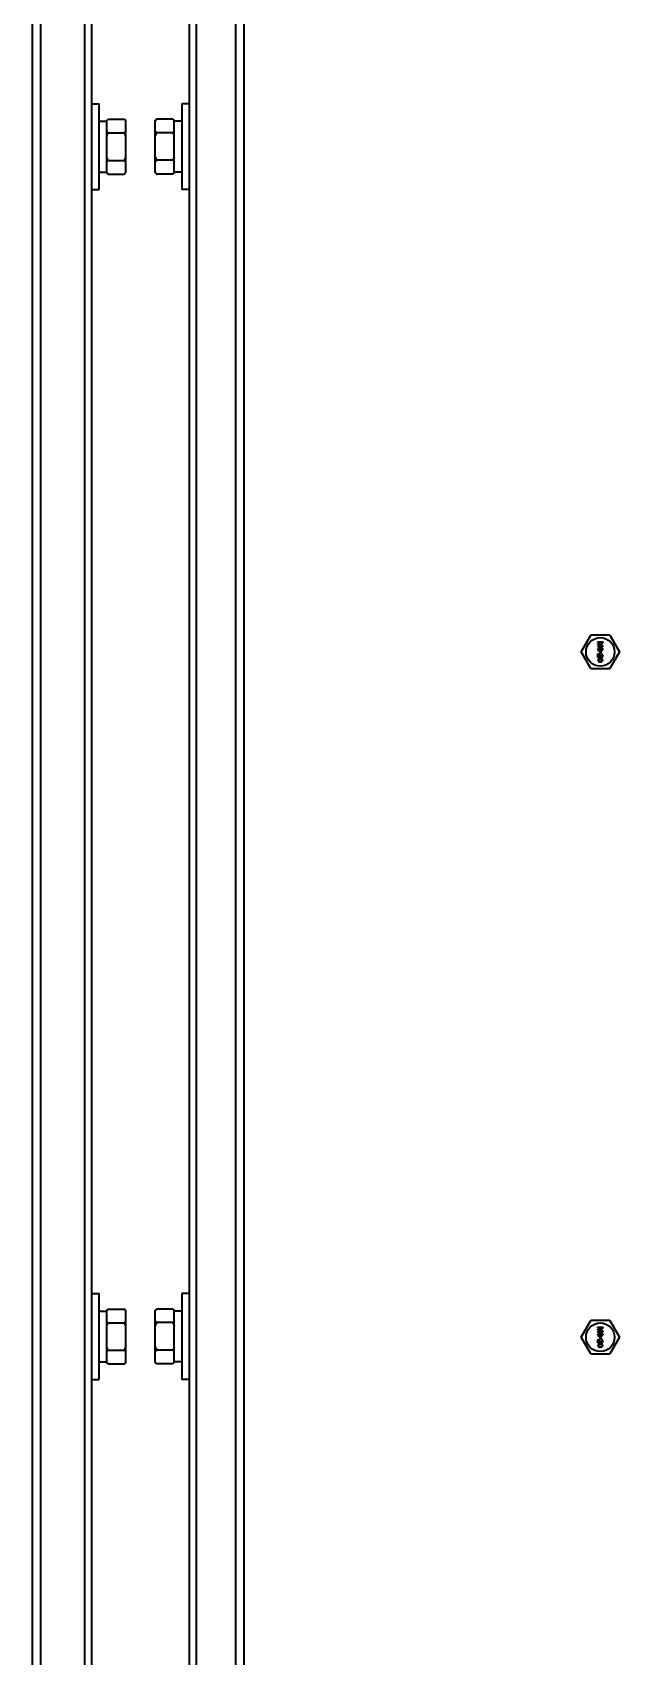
# Model space of a CAD drawing. Header units: millimetres. Extents: x 32496 to 166256, y 3504 to 23939.
# Drawn here: x 94341.4 to 94464.7, y 21264.8 to 21606 of the extents above; entities that cross this region are included whole.
import ezdxf

# ---------------------------------------------------------------- set-up
doc = ezdxf.new("R2010")
doc.units = ezdxf.units.MM
doc.layers.get('0').update_dxf_attribs({"lineweight": 35})

# ---------------------------------------------------------------- blocks, each defined once
blk = doc.blocks.new('8-1250')
at = {"linetype": 'Continuous'}
for p, q in [((-5621.53, -34566.29), (-5621.53, -32553.29)), ((-5619.83, -32553.29), (-5619.83, -34566.29)), ((-5610.53, -33566.79), (-5610.53, -32554.69)), ((-5587.13, -32554.69), (-5587.13, -33566.79)), ((-5578.83, -34566.29), (-5578.83, -32553.29)), ((-5577.13, -32553.29), (-5577.13, -34566.29)), ((-5609.13, -32930.92), (-5609.13, -33175.66)), ((-5588.53, -33175.64), (-5588.53, -32930.91)), ((-5609.13, -33169.29), (-5607.53, -33169.29)), ((-5607.53, -33187.29), (-5607.53, -33169.29)), ((-5590.13, -33169.29), (-5590.13, -33187.29)), ((-5588.53, -33169.29), (-5590.13, -33169.29)), ((-5607.53, -33172.94), (-5605.93, -33172.94)), ((-5605.93, -33172.82), (-5605.63, -33172.52)), ((-5605.93, -33183.76), (-5605.93, -33172.82)), ((-5605.63, -33172.52), (-5602.23, -33172.52)), ((-5601.93, -33172.82), (-5602.23, -33172.52)), ((-5601.93, -33183.76), (-5601.93, -33172.82)), ((-5595.73, -33172.82), (-5595.46, -33172.54)), ((-5595.73, -33183.76), (-5595.73, -33172.82)), ((-5595.43, -33172.52), (-5595.46, -33172.54)), ((-5592.03, -33172.52), (-5595.43, -33172.52)), ((-5592.03, -33172.52), (-5592, -33172.54)), ((-5591.73, -33172.82), (-5592, -33172.54)), ((-5591.73, -33183.76), (-5591.73, -33172.82)), ((-5590.13, -33172.94), (-5591.73, -33172.94)), ((-5609.13, -33175.66), (-5609.13, -33180.92)), ((-5605.63, -33175.4), (-5602.23, -33175.4)), ((-5592.03, -33175.36), (-5595.43, -33175.36)), ((-5588.53, -33180.91), (-5588.53, -33175.64)), ((-5609.13, -33180.92), (-5609.13, -33425.66)), ((-5605.63, -33181.18), (-5602.23, -33181.18)), ((-5592.03, -33181.13), (-5595.43, -33181.13)), ((-5588.53, -33425.64), (-5588.53, -33180.91)), ((-5607.53, -33183.64), (-5605.93, -33183.64)), ((-5605.93, -33183.76), (-5605.63, -33184.06)), ((-5605.63, -33184.06), (-5602.23, -33184.06)), ((-5601.93, -33183.76), (-5602.23, -33184.06)), ((-5595.73, -33183.76), (-5595.46, -33184.03)), ((-5592.03, -33184.06), (-5595.43, -33184.06)), ((-5591.73, -33183.76), (-5592, -33184.03)), ((-5590.13, -33183.64), (-5591.73, -33183.64)), ((-5609.13, -33187.29), (-5607.53, -33187.29)), ((-5588.53, -33187.29), (-5590.13, -33187.29)), ((-5506.25, -33284.45), (-5504.23, -33280.95)), ((-5500.19, -33280.95), (-5504.23, -33280.95)), ((-5502.71, -33282.47), (-5502.71, -33282.35)), ((-5502.71, -33282.35), (-5501.71, -33282.35)), ((-5501.71, -33282.35), (-5501.71, -33282.54)), ((-5500.19, -33280.95), (-5498.17, -33284.45)), ((-5504.23, -33287.95), (-5506.25, -33284.45)), ((-5501.92, -33282.47), (-5502.71, -33282.77)), ((-5501.92, -33282.47), (-5502.71, -33282.47)), ((-5502.71, -33282.93), (-5502.71, -33282.77)), ((-5502.71, -33282.93), (-5501.92, -33283.22)), ((-5502.71, -33283.35), (-5502.71, -33283.22)), ((-5502.71, -33283.22), (-5501.92, -33283.22)), ((-5501.71, -33283.35), (-5502.71, -33283.35)), ((-5502.69, -33283.74), (-5502.71, -33283.85)), ((-5502.71, -33283.95), (-5502.71, -33283.85)), ((-5502.71, -33283.95), (-5502.69, -33284.06)), ((-5502.71, -33285.64), (-5502.71, -33284.89)), ((-5502.71, -33284.89), (-5502.61, -33284.89)), ((-5502.61, -33285.64), (-5502.71, -33285.64)), ((-5502.63, -33283.64), (-5502.69, -33283.74)), ((-5502.69, -33284.06), (-5502.63, -33284.16)), ((-5502.54, -33283.58), (-5502.63, -33283.64)), ((-5502.63, -33284.16), (-5502.54, -33284.22)), ((-5502.61, -33282.85), (-5501.71, -33282.54)), ((-5501.71, -33283.16), (-5502.61, -33282.85)), ((-5502.61, -33283.83), (-5502.58, -33283.77)), ((-5502.61, -33283.83), (-5502.61, -33283.97)), ((-5502.58, -33284.04), (-5502.61, -33283.97)), ((-5502.07, -33285.47), (-5502.61, -33284.89)), ((-5502.61, -33285.06), (-5502.61, -33285.64)), ((-5502.61, -33285.06), (-5502.14, -33285.58)), ((-5502.58, -33283.77), (-5502.54, -33283.7)), ((-5502.54, -33284.1), (-5502.58, -33284.04)), ((-5502.48, -33285.85), (-5502.56, -33285.89)), ((-5502.44, -33283.54), (-5502.54, -33283.58)), ((-5502.54, -33283.7), (-5502.48, -33283.66)), ((-5502.48, -33284.14), (-5502.54, -33284.1)), ((-5502.54, -33284.22), (-5502.44, -33284.27)), ((-5502.48, -33283.66), (-5502.41, -33283.64)), ((-5502.41, -33284.16), (-5502.48, -33284.14)), ((-5502.41, -33285.83), (-5502.48, -33285.85)), ((-5502.29, -33283.52), (-5502.44, -33283.54)), ((-5502.33, -33284.27), (-5502.44, -33284.27)), ((-5502.35, -33283.64), (-5502.41, -33283.64)), ((-5502.41, -33284.16), (-5502.35, -33284.16)), ((-5502.31, -33285.81), (-5502.41, -33285.83)), ((-5502.39, -33284.6), (-5502.39, -33284.56)), ((-5502.39, -33284.56), (-5502.24, -33284.56)), ((-5502.24, -33284.6), (-5502.39, -33284.6)), ((-5502.35, -33283.64), (-5502.29, -33283.66)), ((-5502.29, -33284.14), (-5502.35, -33284.16)), ((-5502.33, -33284.43), (-5502.35, -33284.45)), ((-5502.35, -33284.45), (-5502.24, -33284.56)), ((-5502.24, -33284.6), (-5502.35, -33284.7)), ((-5502.35, -33284.7), (-5502.33, -33284.72)), ((-5502.33, -33284.27), (-5502.22, -33284.22)), ((-5502.2, -33284.56), (-5502.33, -33284.43)), ((-5502.33, -33284.72), (-5502.2, -33284.6)), ((-5502.31, -33285.81), (-5502.12, -33285.81)), ((-5502.29, -33283.52), (-5502.14, -33283.52)), ((-5502.29, -33283.66), (-5502.24, -33283.7)), ((-5502.24, -33284.1), (-5502.29, -33284.14)), ((-5502.24, -33283.7), (-5502.2, -33283.77)), ((-5502.2, -33284.04), (-5502.24, -33284.1)), ((-5502.22, -33284.22), (-5502.16, -33284.16)), ((-5502.2, -33283.77), (-5502.18, -33283.83)), ((-5502.18, -33283.97), (-5502.2, -33284.04)), ((-5502.07, -33284.43), (-5502.2, -33284.56)), ((-5502.2, -33284.6), (-5502.07, -33284.72)), ((-5502.09, -33283.74), (-5502.18, -33283.62)), ((-5502.14, -33283.62), (-5502.18, -33283.62)), ((-5502.18, -33283.97), (-5502.18, -33283.83)), ((-5502.16, -33284.16), (-5502.09, -33284.06)), ((-5502.16, -33284.56), (-5502.05, -33284.45)), ((-5502.16, -33284.56), (-5502.01, -33284.56)), ((-5502.05, -33284.7), (-5502.16, -33284.6)), ((-5502.01, -33284.6), (-5502.16, -33284.6)), ((-5501.99, -33283.54), (-5502.14, -33283.52)), ((-5502.14, -33283.62), (-5502.01, -33283.64)), ((-5502.14, -33285.58), (-5502.07, -33285.62)), ((-5502.01, -33285.83), (-5502.12, -33285.81)), ((-5502.07, -33283.85), (-5502.09, -33283.74)), ((-5502.09, -33284.06), (-5502.07, -33283.95)), ((-5502.07, -33283.85), (-5502.07, -33283.95)), ((-5502.05, -33284.45), (-5502.07, -33284.43)), ((-5502.07, -33284.72), (-5502.05, -33284.7)), ((-5501.99, -33285.52), (-5502.07, -33285.47)), ((-5502.07, -33285.62), (-5501.99, -33285.64)), ((-5502.01, -33283.64), (-5501.95, -33283.66)), ((-5502.01, -33284.56), (-5502.01, -33284.6)), ((-5501.95, -33285.85), (-5502.01, -33285.83)), ((-5501.88, -33283.58), (-5501.99, -33283.54)), ((-5501.99, -33285.52), (-5501.95, -33285.52)), ((-5501.95, -33285.64), (-5501.99, -33285.64)), ((-5501.95, -33283.66), (-5501.88, -33283.7)), ((-5501.88, -33284.08), (-5501.95, -33284.12)), ((-5501.95, -33284.22), (-5501.95, -33284.12)), ((-5501.95, -33284.22), (-5501.88, -33284.2)), ((-5501.95, -33285.02), (-5501.95, -33284.91)), ((-5501.86, -33284.93), (-5501.95, -33284.91)), ((-5501.95, -33285.02), (-5501.88, -33285.06)), ((-5501.88, -33285.47), (-5501.95, -33285.52)), ((-5501.95, -33285.64), (-5501.86, -33285.62)), ((-5501.86, -33285.89), (-5501.95, -33285.85)), ((-5501.8, -33283.64), (-5501.88, -33283.58)), ((-5501.88, -33283.7), (-5501.84, -33283.77)), ((-5501.84, -33284.02), (-5501.88, -33284.08)), ((-5501.88, -33284.2), (-5501.8, -33284.14)), ((-5501.88, -33285.06), (-5501.84, -33285.12)), ((-5501.84, -33285.41), (-5501.88, -33285.47)), ((-5501.78, -33285.02), (-5501.86, -33284.93)), ((-5501.86, -33285.62), (-5501.78, -33285.54)), ((-5501.84, -33283.77), (-5501.82, -33283.83)), ((-5501.82, -33283.95), (-5501.84, -33284.02)), ((-5501.84, -33285.12), (-5501.82, -33285.22)), ((-5501.82, -33285.31), (-5501.84, -33285.41)), ((-5501.82, -33283.95), (-5501.82, -33283.83)), ((-5501.82, -33285.31), (-5501.82, -33285.22)), ((-5501.73, -33283.74), (-5501.8, -33283.64)), ((-5501.8, -33284.14), (-5501.73, -33284.04)), ((-5501.73, -33285.1), (-5501.78, -33285.02)), ((-5501.78, -33285.54), (-5501.73, -33285.45)), ((-5501.71, -33283.85), (-5501.73, -33283.74)), ((-5501.73, -33284.04), (-5501.71, -33283.93)), ((-5501.71, -33285.24), (-5501.73, -33285.1)), ((-5501.73, -33285.45), (-5501.71, -33285.33)), ((-5501.71, -33283.16), (-5501.71, -33283.35)), ((-5501.71, -33283.85), (-5501.71, -33283.93)), ((-5501.71, -33285.24), (-5501.71, -33285.33)), ((-5498.17, -33284.45), (-5500.19, -33287.95)), ((-5504.23, -33287.95), (-5500.19, -33287.95)), ((-5502.69, -33286.06), (-5502.71, -33286.18)), ((-5502.71, -33286.18), (-5502.69, -33286.31)), ((-5502.63, -33285.95), (-5502.69, -33286.06)), ((-5502.69, -33286.31), (-5502.63, -33286.41)), ((-5502.56, -33285.89), (-5502.63, -33285.95)), ((-5502.63, -33286.41), (-5502.56, -33286.47)), ((-5502.61, -33286.18), (-5502.58, -33286.08)), ((-5502.58, -33286.29), (-5502.61, -33286.18)), ((-5502.58, -33286.08), (-5502.54, -33286.02)), ((-5502.54, -33286.35), (-5502.58, -33286.29)), ((-5502.56, -33286.47), (-5502.48, -33286.52)), ((-5502.54, -33286.02), (-5502.41, -33285.93)), ((-5502.41, -33286.43), (-5502.54, -33286.35)), ((-5502.48, -33286.52), (-5502.41, -33286.54)), ((-5502.41, -33285.93), (-5502.29, -33285.91)), ((-5502.29, -33286.45), (-5502.41, -33286.43)), ((-5502.41, -33286.54), (-5502.31, -33286.56)), ((-5502.12, -33286.56), (-5502.31, -33286.56)), ((-5502.14, -33285.91), (-5502.29, -33285.91)), ((-5502.29, -33286.45), (-5502.14, -33286.45)), ((-5502.14, -33285.91), (-5502.01, -33285.93)), ((-5502.01, -33286.43), (-5502.14, -33286.45)), ((-5502.12, -33286.56), (-5502.01, -33286.54)), ((-5502.01, -33285.93), (-5501.88, -33286.02)), ((-5501.88, -33286.35), (-5502.01, -33286.43)), ((-5502.01, -33286.54), (-5501.95, -33286.52)), ((-5501.95, -33286.52), (-5501.86, -33286.47)), ((-5501.88, -33286.02), (-5501.84, -33286.08)), ((-5501.84, -33286.29), (-5501.88, -33286.35)), ((-5501.8, -33285.95), (-5501.86, -33285.89)), ((-5501.86, -33286.47), (-5501.8, -33286.41)), ((-5501.84, -33286.08), (-5501.82, -33286.18)), ((-5501.82, -33286.18), (-5501.84, -33286.29)), ((-5501.73, -33286.06), (-5501.8, -33285.95)), ((-5501.8, -33286.41), (-5501.73, -33286.31)), ((-5501.71, -33286.18), (-5501.73, -33286.06)), ((-5501.73, -33286.31), (-5501.71, -33286.18)), ((-5609.13, -33419.29), (-5607.53, -33419.29)), ((-5607.53, -33437.29), (-5607.53, -33419.29)), ((-5590.13, -33419.29), (-5590.13, -33437.29)), ((-5588.53, -33419.29), (-5590.13, -33419.29)), ((-5609.13, -33425.66), (-5609.13, -33430.92)), ((-5607.53, -33422.94), (-5605.93, -33422.94)), ((-5605.93, -33422.82), (-5605.63, -33422.52)), ((-5605.93, -33433.76), (-5605.93, -33422.82)), ((-5605.63, -33422.52), (-5602.23, -33422.52)), ((-5605.63, -33425.4), (-5602.23, -33425.4)), ((-5601.93, -33422.82), (-5602.23, -33422.52)), ((-5601.93, -33433.76), (-5601.93, -33422.82)), ((-5595.73, -33422.82), (-5595.46, -33422.54)), ((-5595.73, -33433.76), (-5595.73, -33422.82)), ((-5595.43, -33422.52), (-5595.46, -33422.54)), ((-5592.03, -33422.52), (-5595.43, -33422.52)), ((-5592.03, -33425.36), (-5595.43, -33425.36)), ((-5592.03, -33422.52), (-5592, -33422.54)), ((-5591.73, -33422.82), (-5592, -33422.54)), ((-5591.73, -33433.76), (-5591.73, -33422.82)), ((-5590.13, -33422.94), (-5591.73, -33422.94)), ((-5588.53, -33430.91), (-5588.53, -33425.64)), ((-5506.25, -33428.45), (-5504.23, -33424.95)), ((-5500.19, -33424.95), (-5504.23, -33424.95)), ((-5500.19, -33424.95), (-5498.17, -33428.45)), ((-5504.23, -33431.95), (-5506.25, -33428.45)), ((-5502.71, -33426.47), (-5502.71, -33426.35)), ((-5502.71, -33426.35), (-5501.71, -33426.35)), ((-5501.92, -33426.47), (-5502.71, -33426.77)), ((-5501.92, -33426.47), (-5502.71, -33426.47)), ((-5502.71, -33426.93), (-5502.71, -33426.77)), ((-5502.71, -33426.93), (-5501.92, -33427.22)), ((-5502.71, -33427.35), (-5502.71, -33427.22)), ((-5502.71, -33427.22), (-5501.92, -33427.22)), ((-5501.71, -33427.35), (-5502.71, -33427.35)), ((-5502.69, -33427.74), (-5502.71, -33427.85)), ((-5502.71, -33427.95), (-5502.71, -33427.85)), ((-5502.71, -33427.95), (-5502.69, -33428.06)), ((-5502.71, -33429.64), (-5502.71, -33428.89)), ((-5502.71, -33428.89), (-5502.61, -33428.89)), ((-5502.63, -33427.64), (-5502.69, -33427.74)), ((-5502.69, -33428.06), (-5502.63, -33428.16)), ((-5502.54, -33427.58), (-5502.63, -33427.64)), ((-5502.63, -33428.16), (-5502.54, -33428.22)), ((-5502.61, -33426.85), (-5501.71, -33426.54)), ((-5501.71, -33427.16), (-5502.61, -33426.85)), ((-5502.61, -33427.83), (-5502.58, -33427.77)), ((-5502.61, -33427.83), (-5502.61, -33427.97)), ((-5502.58, -33428.04), (-5502.61, -33427.97)), ((-5502.07, -33429.47), (-5502.61, -33428.89)), ((-5502.61, -33429.06), (-5502.61, -33429.64)), ((-5502.61, -33429.06), (-5502.14, -33429.58)), ((-5502.58, -33427.77), (-5502.54, -33427.7)), ((-5502.54, -33428.1), (-5502.58, -33428.04)), ((-5502.44, -33427.54), (-5502.54, -33427.58)), ((-5502.54, -33427.7), (-5502.48, -33427.66)), ((-5502.48, -33428.14), (-5502.54, -33428.1)), ((-5502.54, -33428.22), (-5502.44, -33428.27)), ((-5502.48, -33427.66), (-5502.41, -33427.64)), ((-5502.41, -33428.16), (-5502.48, -33428.14)), ((-5502.29, -33427.52), (-5502.44, -33427.54)), ((-5502.33, -33428.27), (-5502.44, -33428.27)), ((-5502.35, -33427.64), (-5502.41, -33427.64)), ((-5502.41, -33428.16), (-5502.35, -33428.16)), ((-5502.39, -33428.6), (-5502.39, -33428.56)), ((-5502.39, -33428.56), (-5502.24, -33428.56)), ((-5502.24, -33428.6), (-5502.39, -33428.6)), ((-5502.35, -33427.64), (-5502.29, -33427.66)), ((-5502.29, -33428.14), (-5502.35, -33428.16)), ((-5502.33, -33428.43), (-5502.35, -33428.45)), ((-5502.35, -33428.45), (-5502.24, -33428.56)), ((-5502.24, -33428.6), (-5502.35, -33428.7)), ((-5502.35, -33428.7), (-5502.33, -33428.72)), ((-5502.33, -33428.27), (-5502.22, -33428.22)), ((-5502.2, -33428.56), (-5502.33, -33428.43)), ((-5502.33, -33428.72), (-5502.2, -33428.6)), ((-5502.29, -33427.52), (-5502.14, -33427.52)), ((-5502.29, -33427.66), (-5502.24, -33427.7)), ((-5502.24, -33428.1), (-5502.29, -33428.14)), ((-5502.24, -33427.7), (-5502.2, -33427.77)), ((-5502.2, -33428.04), (-5502.24, -33428.1)), ((-5502.22, -33428.22), (-5502.16, -33428.16)), ((-5502.2, -33427.77), (-5502.18, -33427.83)), ((-5502.18, -33427.97), (-5502.2, -33428.04)), ((-5502.07, -33428.43), (-5502.2, -33428.56)), ((-5502.2, -33428.6), (-5502.07, -33428.72)), ((-5502.09, -33427.74), (-5502.18, -33427.62)), ((-5502.14, -33427.62), (-5502.18, -33427.62)), ((-5502.18, -33427.97), (-5502.18, -33427.83)), ((-5502.16, -33428.16), (-5502.09, -33428.06)), ((-5502.16, -33428.56), (-5502.05, -33428.45)), ((-5502.16, -33428.56), (-5502.01, -33428.56)), ((-5502.05, -33428.7), (-5502.16, -33428.6)), ((-5502.01, -33428.6), (-5502.16, -33428.6)), ((-5501.99, -33427.54), (-5502.14, -33427.52)), ((-5502.14, -33427.62), (-5502.01, -33427.64)), ((-5502.07, -33427.85), (-5502.09, -33427.74)), ((-5502.09, -33428.06), (-5502.07, -33427.95)), ((-5502.07, -33427.85), (-5502.07, -33427.95)), ((-5502.05, -33428.45), (-5502.07, -33428.43)), ((-5502.07, -33428.72), (-5502.05, -33428.7)), ((-5502.01, -33427.64), (-5501.95, -33427.66)), ((-5502.01, -33428.56), (-5502.01, -33428.6)), ((-5501.88, -33427.58), (-5501.99, -33427.54)), ((-5501.95, -33427.66), (-5501.88, -33427.7)), ((-5501.88, -33428.08), (-5501.95, -33428.12)), ((-5501.95, -33428.22), (-5501.95, -33428.12)), ((-5501.95, -33428.22), (-5501.88, -33428.2)), ((-5501.95, -33429.02), (-5501.95, -33428.91)), ((-5501.86, -33428.93), (-5501.95, -33428.91)), ((-5501.95, -33429.02), (-5501.88, -33429.06)), ((-5501.8, -33427.64), (-5501.88, -33427.58)), ((-5501.88, -33427.7), (-5501.84, -33427.77)), ((-5501.84, -33428.02), (-5501.88, -33428.08)), ((-5501.88, -33428.2), (-5501.8, -33428.14)), ((-5501.88, -33429.06), (-5501.84, -33429.12)), ((-5501.78, -33429.02), (-5501.86, -33428.93)), ((-5501.84, -33427.77), (-5501.82, -33427.83)), ((-5501.82, -33427.95), (-5501.84, -33428.02)), ((-5501.84, -33429.12), (-5501.82, -33429.22)), ((-5501.82, -33427.95), (-5501.82, -33427.83)), ((-5501.73, -33427.74), (-5501.8, -33427.64)), ((-5501.8, -33428.14), (-5501.73, -33428.04)), ((-5501.73, -33429.1), (-5501.78, -33429.02)), ((-5501.71, -33427.85), (-5501.73, -33427.74)), ((-5501.73, -33428.04), (-5501.71, -33427.93)), ((-5501.71, -33429.24), (-5501.73, -33429.1)), ((-5501.71, -33426.35), (-5501.71, -33426.54)), ((-5501.71, -33427.16), (-5501.71, -33427.35)), ((-5501.71, -33427.85), (-5501.71, -33427.93)), ((-5498.17, -33428.45), (-5500.19, -33431.95)), ((-5609.13, -33430.92), (-5609.13, -33566.79)), ((-5605.63, -33431.18), (-5602.23, -33431.18)), ((-5592.03, -33431.13), (-5595.43, -33431.13)), ((-5588.53, -33566.79), (-5588.53, -33430.91)), ((-5504.23, -33431.95), (-5500.19, -33431.95)), ((-5502.61, -33429.64), (-5502.71, -33429.64)), ((-5502.69, -33430.06), (-5502.71, -33430.18)), ((-5502.71, -33430.18), (-5502.69, -33430.31)), ((-5502.63, -33429.95), (-5502.69, -33430.06)), ((-5502.69, -33430.31), (-5502.63, -33430.41)), ((-5502.56, -33429.89), (-5502.63, -33429.95)), ((-5502.63, -33430.41), (-5502.56, -33430.47)), ((-5502.61, -33430.18), (-5502.58, -33430.08)), ((-5502.58, -33430.29), (-5502.61, -33430.18)), ((-5502.58, -33430.08), (-5502.54, -33430.02)), ((-5502.54, -33430.35), (-5502.58, -33430.29)), ((-5502.48, -33429.85), (-5502.56, -33429.89)), ((-5502.56, -33430.47), (-5502.48, -33430.52)), ((-5502.54, -33430.02), (-5502.41, -33429.93)), ((-5502.41, -33430.43), (-5502.54, -33430.35)), ((-5502.41, -33429.83), (-5502.48, -33429.85)), ((-5502.48, -33430.52), (-5502.41, -33430.54)), ((-5502.31, -33429.81), (-5502.41, -33429.83)), ((-5502.41, -33429.93), (-5502.29, -33429.91)), ((-5502.29, -33430.45), (-5502.41, -33430.43)), ((-5502.41, -33430.54), (-5502.31, -33430.56)), ((-5502.31, -33429.81), (-5502.12, -33429.81)), ((-5502.12, -33430.56), (-5502.31, -33430.56)), ((-5502.14, -33429.91), (-5502.29, -33429.91)), ((-5502.29, -33430.45), (-5502.14, -33430.45)), ((-5502.14, -33429.58), (-5502.07, -33429.62)), ((-5502.14, -33429.91), (-5502.01, -33429.93)), ((-5502.01, -33430.43), (-5502.14, -33430.45)), ((-5502.01, -33429.83), (-5502.12, -33429.81)), ((-5502.12, -33430.56), (-5502.01, -33430.54)), ((-5501.99, -33429.52), (-5502.07, -33429.47)), ((-5502.07, -33429.62), (-5501.99, -33429.64)), ((-5501.95, -33429.85), (-5502.01, -33429.83)), ((-5502.01, -33429.93), (-5501.88, -33430.02)), ((-5501.88, -33430.35), (-5502.01, -33430.43)), ((-5502.01, -33430.54), (-5501.95, -33430.52)), ((-5501.99, -33429.52), (-5501.95, -33429.52)), ((-5501.95, -33429.64), (-5501.99, -33429.64)), ((-5501.88, -33429.47), (-5501.95, -33429.52)), ((-5501.95, -33429.64), (-5501.86, -33429.62)), ((-5501.86, -33429.89), (-5501.95, -33429.85)), ((-5501.95, -33430.52), (-5501.86, -33430.47)), ((-5501.84, -33429.41), (-5501.88, -33429.47)), ((-5501.88, -33430.02), (-5501.84, -33430.08)), ((-5501.84, -33430.29), (-5501.88, -33430.35)), ((-5501.86, -33429.62), (-5501.78, -33429.54)), ((-5501.8, -33429.95), (-5501.86, -33429.89)), ((-5501.86, -33430.47), (-5501.8, -33430.41)), ((-5501.82, -33429.31), (-5501.84, -33429.41)), ((-5501.84, -33430.08), (-5501.82, -33430.18)), ((-5501.82, -33430.18), (-5501.84, -33430.29)), ((-5501.82, -33429.31), (-5501.82, -33429.22)), ((-5501.73, -33430.06), (-5501.8, -33429.95)), ((-5501.8, -33430.41), (-5501.73, -33430.31)), ((-5501.78, -33429.54), (-5501.73, -33429.45)), ((-5501.73, -33429.45), (-5501.71, -33429.33)), ((-5501.71, -33430.18), (-5501.73, -33430.06)), ((-5501.73, -33430.31), (-5501.71, -33430.18)), ((-5501.71, -33429.24), (-5501.71, -33429.33)), ((-5607.53, -33433.64), (-5605.93, -33433.64)), ((-5605.93, -33433.76), (-5605.63, -33434.06)), ((-5605.63, -33434.06), (-5602.23, -33434.06)), ((-5601.93, -33433.76), (-5602.23, -33434.06)), ((-5595.73, -33433.76), (-5595.46, -33434.03)), ((-5592.03, -33434.06), (-5595.43, -33434.06)), ((-5591.73, -33433.76), (-5592, -33434.03)), ((-5590.13, -33433.64), (-5591.73, -33433.64)), ((-5609.13, -33437.29), (-5607.53, -33437.29)), ((-5588.53, -33437.29), (-5590.13, -33437.29))]:
    blk.add_line(p, q, dxfattribs=at)
for centre in [(-5502.21, -33284.45), (-5502.21, -33428.45)]:
    blk.add_circle(centre, 3, dxfattribs=at)
for centre, radius, start, end in [((-5604.69, -33175.09), 3.56, 39.1364, 39.5013), ((-5603.17, -33181.49), 3.56, 219.1364, 219.5008), ((-5592.91, -33181.47), 3.61, 218.7103, 219.1339), ((-5591.59, -33180.28), 5.39, 224.1246, 224.5652), ((-5595.86, -33180.28), 5.38, 315.4348, 315.8754), ((-5594.54, -33181.47), 3.61, 320.8641, 321.2897), ((-5604.69, -33425.09), 3.56, 39.1364, 39.5013), ((-5603.17, -33431.49), 3.56, 219.1364, 219.5008), ((-5592.91, -33431.47), 3.61, 218.7103, 219.1339), ((-5594.54, -33431.47), 3.61, 320.8641, 321.2897)]:
    blk.add_arc(centre, radius, start, end, dxfattribs=at)
for points, knots in [([(-5605.93, -33172.85), (-5605.9, -33172.82), (-5605.81, -33172.7), (-5605.71, -33172.59), (-5605.63, -33172.52)], [0, 0, 0, 0, 0.244558, 1, 1, 1, 1]), ([(-5601.94, -33172.83), (-5601.96, -33172.8), (-5602.06, -33172.69), (-5602.15, -33172.59), (-5602.23, -33172.52)], [0, 0, 0, 0, 0.244878, 1, 1, 1, 1]), ([(-5595.46, -33172.54), (-5595.48, -33172.57), (-5595.57, -33172.66), (-5595.66, -33172.76), (-5595.73, -33172.84)], [0, 0, 0, 0, 0.255063, 1, 1, 1, 1]), ([(-5592, -33172.54), (-5591.97, -33172.57), (-5591.88, -33172.66), (-5591.79, -33172.76), (-5591.73, -33172.84)], [0, 0, 0, 0, 0.255062, 1, 1, 1, 1]), ([(-5605.63, -33175.4), (-5605.65, -33175.38), (-5605.76, -33175.27), (-5605.86, -33175.16), (-5605.93, -33175.07)], [0, 0, 0, 0, 0.255352, 1, 1, 1, 1]), ([(-5602.23, -33175.4), (-5602.2, -33175.38), (-5602.1, -33175.27), (-5602, -33175.16), (-5601.93, -33175.07)], [0, 0, 0, 0, 0.255353, 1, 1, 1, 1]), ([(-5595.73, -33175.03), (-5595.7, -33175.06), (-5595.61, -33175.17), (-5595.51, -33175.28), (-5595.43, -33175.36)], [0, 0, 0, 0, 0.244408, 1, 1, 1, 1]), ([(-5591.73, -33175.03), (-5591.75, -33175.06), (-5591.85, -33175.17), (-5591.95, -33175.28), (-5592.03, -33175.36)], [0, 0, 0, 0, 0.244408, 1, 1, 1, 1]), ([(-5605.93, -33181.51), (-5605.9, -33181.48), (-5605.81, -33181.36), (-5605.71, -33181.26), (-5605.63, -33181.18)], [0, 0, 0, 0, 0.244558, 1, 1, 1, 1]), ([(-5601.93, -33181.51), (-5601.95, -33181.48), (-5602.05, -33181.36), (-5602.15, -33181.26), (-5602.23, -33181.18)], [0, 0, 0, 0, 0.244558, 1, 1, 1, 1]), ([(-5595.43, -33181.13), (-5595.45, -33181.16), (-5595.56, -33181.27), (-5595.66, -33181.38), (-5595.73, -33181.47)], [0, 0, 0, 0, 0.255212, 1, 1, 1, 1]), ([(-5592.03, -33181.13), (-5592, -33181.16), (-5591.9, -33181.27), (-5591.8, -33181.38), (-5591.73, -33181.47)], [0, 0, 0, 0, 0.255211, 1, 1, 1, 1]), ([(-5605.63, -33184.06), (-5605.65, -33184.04), (-5605.75, -33183.94), (-5605.85, -33183.83), (-5605.91, -33183.75)], [0, 0, 0, 0, 0.255041, 1, 1, 1, 1]), ([(-5602.23, -33184.06), (-5602.2, -33184.04), (-5602.1, -33183.93), (-5602, -33183.82), (-5601.93, -33183.73)], [0, 0, 0, 0, 0.255353, 1, 1, 1, 1]), ([(-5595.71, -33183.75), (-5595.69, -33183.77), (-5595.61, -33183.87), (-5595.52, -33183.96), (-5595.46, -33184.03)], [0, 0, 0, 0, 0.245496, 1, 1, 1, 1]), ([(-5591.74, -33183.75), (-5591.76, -33183.77), (-5591.85, -33183.87), (-5591.93, -33183.96), (-5592, -33184.03)], [0, 0, 0, 0, 0.245497, 1, 1, 1, 1]), ([(-5605.93, -33422.85), (-5605.9, -33422.82), (-5605.81, -33422.7), (-5605.71, -33422.59), (-5605.63, -33422.52)], [0, 0, 0, 0, 0.244558, 1, 1, 1, 1]), ([(-5605.63, -33425.4), (-5605.65, -33425.38), (-5605.76, -33425.27), (-5605.86, -33425.16), (-5605.93, -33425.07)], [0, 0, 0, 0, 0.255352, 1, 1, 1, 1]), ([(-5601.94, -33422.83), (-5601.96, -33422.8), (-5602.06, -33422.69), (-5602.15, -33422.59), (-5602.23, -33422.52)], [0, 0, 0, 0, 0.244878, 1, 1, 1, 1]), ([(-5602.23, -33425.4), (-5602.2, -33425.38), (-5602.1, -33425.27), (-5602, -33425.16), (-5601.93, -33425.07)], [0, 0, 0, 0, 0.255353, 1, 1, 1, 1]), ([(-5595.46, -33422.54), (-5595.48, -33422.57), (-5595.57, -33422.66), (-5595.66, -33422.76), (-5595.73, -33422.84)], [0, 0, 0, 0, 0.255063, 1, 1, 1, 1]), ([(-5595.73, -33425.03), (-5595.7, -33425.06), (-5595.61, -33425.17), (-5595.51, -33425.28), (-5595.43, -33425.36)], [0, 0, 0, 0, 0.244408, 1, 1, 1, 1]), ([(-5591.73, -33425.03), (-5591.75, -33425.06), (-5591.85, -33425.17), (-5591.95, -33425.28), (-5592.03, -33425.36)], [0, 0, 0, 0, 0.244408, 1, 1, 1, 1]), ([(-5592, -33422.54), (-5591.97, -33422.57), (-5591.88, -33422.66), (-5591.79, -33422.76), (-5591.73, -33422.84)], [0, 0, 0, 0, 0.255062, 1, 1, 1, 1]), ([(-5605.93, -33431.51), (-5605.9, -33431.48), (-5605.81, -33431.36), (-5605.71, -33431.26), (-5605.63, -33431.18)], [0, 0, 0, 0, 0.244558, 1, 1, 1, 1]), ([(-5601.93, -33431.51), (-5601.95, -33431.48), (-5602.05, -33431.36), (-5602.15, -33431.26), (-5602.23, -33431.18)], [0, 0, 0, 0, 0.244558, 1, 1, 1, 1]), ([(-5595.43, -33431.13), (-5595.45, -33431.16), (-5595.56, -33431.27), (-5595.66, -33431.38), (-5595.73, -33431.47)], [0, 0, 0, 0, 0.255212, 1, 1, 1, 1]), ([(-5592.03, -33431.13), (-5592, -33431.16), (-5591.9, -33431.27), (-5591.8, -33431.38), (-5591.73, -33431.47)], [0, 0, 0, 0, 0.255211, 1, 1, 1, 1]), ([(-5605.63, -33434.06), (-5605.65, -33434.04), (-5605.75, -33433.94), (-5605.85, -33433.83), (-5605.91, -33433.75)], [0, 0, 0, 0, 0.255041, 1, 1, 1, 1]), ([(-5602.23, -33434.06), (-5602.2, -33434.04), (-5602.1, -33433.93), (-5602, -33433.82), (-5601.93, -33433.73)], [0, 0, 0, 0, 0.255353, 1, 1, 1, 1]), ([(-5595.71, -33433.75), (-5595.69, -33433.77), (-5595.61, -33433.87), (-5595.52, -33433.96), (-5595.46, -33434.03)], [0, 0, 0, 0, 0.245496, 1, 1, 1, 1]), ([(-5591.74, -33433.75), (-5591.76, -33433.77), (-5591.85, -33433.87), (-5591.93, -33433.96), (-5592, -33434.03)], [0, 0, 0, 0, 0.245497, 1, 1, 1, 1])]:
    blk.add_open_spline(points, degree=3, knots=knots, dxfattribs=at)
for points in [[(-5605.93, -33176.06), (-5605.84, -33175.84), (-5605.74, -33175.62), (-5605.63, -33175.4)], [(-5601.93, -33176.06), (-5602.02, -33175.84), (-5602.12, -33175.62), (-5602.23, -33175.4)], [(-5595.43, -33175.36), (-5595.54, -33175.57), (-5595.64, -33175.79), (-5595.73, -33176.02)], [(-5592.03, -33175.36), (-5591.92, -33175.57), (-5591.82, -33175.79), (-5591.73, -33176.02)], [(-5605.63, -33181.18), (-5605.74, -33180.96), (-5605.84, -33180.74), (-5605.93, -33180.52)], [(-5602.23, -33181.18), (-5602.12, -33180.96), (-5602.02, -33180.74), (-5601.93, -33180.52)], [(-5595.73, -33180.47), (-5595.64, -33180.7), (-5595.54, -33180.92), (-5595.43, -33181.13)], [(-5591.73, -33180.47), (-5591.82, -33180.7), (-5591.92, -33180.92), (-5592.03, -33181.13)], [(-5605.93, -33426.06), (-5605.84, -33425.84), (-5605.74, -33425.62), (-5605.63, -33425.4)], [(-5601.93, -33426.06), (-5602.02, -33425.84), (-5602.12, -33425.62), (-5602.23, -33425.4)], [(-5595.43, -33425.36), (-5595.54, -33425.57), (-5595.64, -33425.79), (-5595.73, -33426.02)], [(-5592.03, -33425.36), (-5591.92, -33425.57), (-5591.82, -33425.79), (-5591.73, -33426.02)], [(-5605.63, -33431.18), (-5605.74, -33430.96), (-5605.84, -33430.74), (-5605.93, -33430.52)], [(-5602.23, -33431.18), (-5602.12, -33430.96), (-5602.02, -33430.74), (-5601.93, -33430.52)], [(-5595.73, -33430.47), (-5595.64, -33430.7), (-5595.54, -33430.92), (-5595.43, -33431.13)], [(-5591.73, -33430.47), (-5591.82, -33430.7), (-5591.92, -33430.92), (-5592.03, -33431.13)]]:
    blk.add_open_spline(points, degree=3, dxfattribs=at)

msp = doc.modelspace()

# ---------------------------------------------------------------- block references
at = {"color": 6}
msp.add_blockref('8-1250', (99962.893, 54760.291), dxfattribs=at)

doc.saveas('drawing.dxf')
